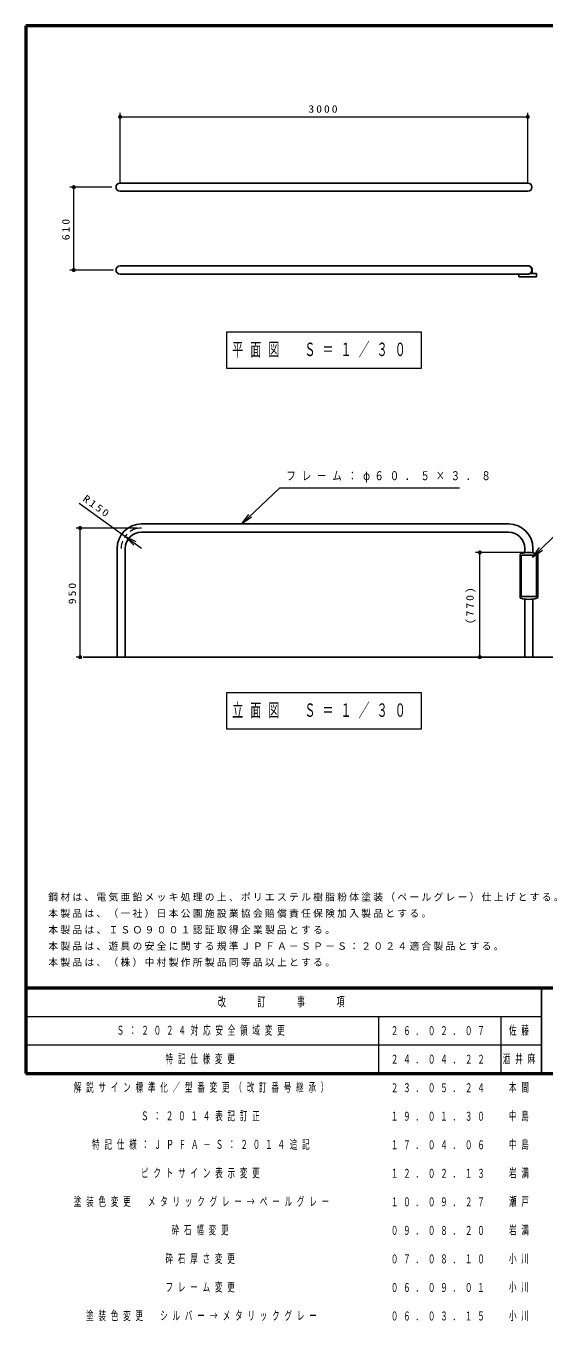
# Model space of a CAD drawing. Units: millimetres on the paper, with parts at other scales. Extents: x -365 to 0, y -61 to 257.
# Drawn here: x -365 to -237.9, y -60.7 to 257 of the extents above; entities that cross this region are included whole.
import ezdxf

# ---------------------------------------------------------------- set-up
doc = ezdxf.new("R2010")
doc.units = ezdxf.units.MM
doc.linetypes.add('USER2', pattern=[6, 3, -1, 1, -1])
doc.layers.add('1_30', color=7, linetype='Continuous', lineweight=25)
doc.layers.add('NAKAMURA図枠', color=7, linetype='Continuous', lineweight=13)
doc.layers.add('99', color=7, linetype='Continuous')
doc.layers.add('CLASS1', color=7, linetype='Continuous')
doc.styles.add('ＭＳ ゴシック', font='')
doc.styles.get('ＭＳ ゴシック').set_extended_font_data('MS Gothic')

# ---------------------------------------------------------------- blocks, each defined once
blk = doc.blocks.new('filled_dot')
at = {"color": 0, "linetype": 'Continuous', "lineweight": -2, "const_width": 1.25}
blk.add_lwpolyline([(-0.625, 0, 1), (0.625, 0, 1)], format="xyb", close=True, dxfattribs=at)
blk = doc.blocks.new('open_arrow')
at = {"color": 0, "linetype": 'Continuous', "lineweight": -2}
blk.add_lwpolyline([(7.5, 1.25), (0, 0), (7.5, -1.25)], dxfattribs=at)

msp = doc.modelspace()

# ---------------------------------------------------------------- linework, layer by layer
at = {"layer": '1_30', "lineweight": 13}
for p, q in [((-341.892, 218.443), (-341.892, 235.675)), ((-241.892, 218.443), (-241.892, 235.675)), ((-341.892, 234.675), (-241.892, 234.675)), ((-343.901, 217.443), (-354.256, 217.443)), ((-353.256, 197.11), (-353.256, 217.443)), ((-343.531, 197.11), (-354.256, 197.11)), ((-315.792, 181.858), (-315.792, 173.058)), ((-267.992, 181.858), (-315.792, 181.858)), ((-267.992, 173.058), (-267.992, 181.858)), ((-315.792, 173.058), (-267.992, 173.058)), ((-336.628, 128.823), (-351.926, 139.844)), ((-312.147, 134.744), (-310.316, 137.173)), ((-312.147, 134.744), (-309.972, 136.811)), ((-337.628, 133.823), (-352.694, 133.823)), ((-351.694, 102.156), (-351.694, 133.823)), ((-309.628, 136.448), (-312.147, 134.744)), ((-242.628, 127.823), (-254.678, 127.823)), ((-253.678, 102.156), (-253.678, 127.823)), ((-240.768, 126.591), (-238.989, 129.059)), ((-240.768, 126.591), (-238.637, 128.703)), ((-238.285, 128.348), (-240.768, 126.591)), ((-351.966, 102.156), (-352.694, 102.156)), ((-315.792, 93.357), (-315.792, 84.557)), ((-267.992, 93.357), (-315.792, 93.357)), ((-267.992, 84.557), (-267.992, 93.357)), ((-315.792, 84.557), (-267.992, 84.557))]:
    msp.add_line(p, q, dxfattribs=at)
at = {"layer": '1_30'}
for p, q in [((-341.892, 218.451), (-241.892, 218.451)), ((-341.892, 216.435), (-241.892, 216.435)), ((-341.892, 198.118), (-241.892, 198.118)), ((-240.884, 196.251), (-240.884, 197.11)), ((-240.817, 196.251), (-240.817, 197.11)), ((-341.892, 196.101), (-241.892, 196.101)), ((-244.059, 195.518), (-244.059, 196.101)), ((-243.959, 195.418), (-239.826, 195.418)), ((-242.165, 196.085), (-242.165, 196.101)), ((-242.165, 196.085), (-241.62, 196.085)), ((-241.62, 196.085), (-241.62, 196.139)), ((-241.62, 196.139), (-241.363, 196.139)), ((-241.363, 196.251), (-241.363, 196.139)), ((-241.363, 196.251), (-239.826, 196.251)), ((-239.726, 195.518), (-239.726, 196.151)), ((-336.628, 134.831), (-246.628, 134.831)), ((-336.628, 132.815), (-246.628, 132.815)), ((-342.636, 128.823), (-342.636, 102.156)), ((-340.619, 128.823), (-340.619, 102.156)), ((-243.794, 116.928), (-243.794, 127.219)), ((-243.311, 127.131), (-239.944, 127.131)), ((-242.636, 128.823), (-242.636, 127.746)), ((-240.619, 128.823), (-240.619, 127.746)), ((-239.461, 116.928), (-239.461, 127.219)), ((-243.478, 117.182), (-243.478, 126.965)), ((-239.778, 117.182), (-239.778, 126.965)), ((-243.311, 117.015), (-239.944, 117.015)), ((-242.636, 116.4), (-242.636, 102.156)), ((-240.619, 116.4), (-240.619, 102.156))]:
    msp.add_line(p, q, dxfattribs=at)
at = {"layer": '1_30', "color": 3}
msp.add_line((-350.966, 102.156), (-232.289, 102.156), dxfattribs=at)
at = {"layer": '1_30', "lineweight": 13}
for points in [[(-312.147, 134.744), (-302.704, 143.715), (-258.606, 143.715)], [(-240.768, 126.591), (-233.558, 133.738), (-176.021, 133.738)]]:
    msp.add_lwpolyline(points, dxfattribs=at)
at = {"layer": '1_30'}
for centre, radius, start, end in [((-341.892, 217.443), 1.008, 90, 270), ((-241.892, 217.443), 1.008, 270, 90), ((-341.892, 197.11), 1.008, 90, 270), ((-241.892, 197.11), 1.075, 0, 110.28421), ((-241.892, 197.11), 1.008, 270, 90), ((-243.959, 195.518), 0.1, 180, 270), ((-239.826, 196.151), 0.1, 0, 90), ((-239.826, 195.518), 0.1, 270, 0), ((-336.628, 128.823), 6.008, 90, 180), ((-246.628, 128.823), 6.008, 0, 90), ((-336.628, 128.823), 3.992, 90, 180), ((-246.628, 128.823), 3.992, 0, 90), ((-243.461, 127.219), 0.333, 106.82645, 180), ((-241.628, 121.157), 6.667, 73.17355, 106.82645), ((-243.311, 126.965), 0.167, 90, 180), ((-239.944, 126.965), 0.167, 0, 90), ((-239.794, 127.219), 0.333, 0, 73.17355), ((-243.461, 116.928), 0.333, 180, 253.17355), ((-241.628, 122.99), 6.667, 253.17355, 286.82645), ((-243.311, 117.182), 0.167, 180, 270), ((-239.944, 117.182), 0.167, 270, 0), ((-239.794, 116.928), 0.333, 286.82645, 0)]:
    msp.add_arc(centre, radius, start, end, dxfattribs=at)
at = {"layer": '1_30', "linetype": 'USER2', "lineweight": 13}
msp.add_arc((-336.628, 128.823), 5, 90, 180, dxfattribs=at)
at = {"layer": 'NAKAMURA図枠', "lineweight": 50}
for p, q in [((-365, 257), (-365, 0)), ((0, 257), (-365, 257)), ((-365, 21), (0, 21)), ((-365, 0), (0, 0))]:
    msp.add_line(p, q, dxfattribs=at)
at = {"layer": 'NAKAMURA図枠', "color": 211, "lineweight": 25}
msp.add_line((-238.5, 21), (-238.5, 0), dxfattribs=at)
at = {"layer": 'NAKAMURA図枠'}
for p, q in [((-365, 14), (-238.5, 14)), ((-278.5, 14), (-278.5, 0)), ((-248.5, 14), (-248.5, 0)), ((-365, 7), (-238.5, 7))]:
    msp.add_line(p, q, dxfattribs=at)

# ---------------------------------------------------------------- block references
at = {"layer": '1_30', "lineweight": 13, "xscale": 0.4, "yscale": 0.4}
msp.add_blockref('filled_dot', (-341.892, 234.675), dxfattribs=at)
for name, p, rotation in [('filled_dot', (-241.892, 234.675), 180), ('filled_dot', (-353.256, 217.443), 270), ('filled_dot', (-353.256, 197.11), 90), ('filled_dot', (-351.694, 133.823), 270), ('open_arrow', (-340.684, 131.746), 324.2), ('filled_dot', (-253.678, 127.823), 270), ('filled_dot', (-351.694, 102.156), 90), ('filled_dot', (-253.678, 102.156), 90)]:
    msp.add_blockref(name, p, dxfattribs=dict(at, rotation=rotation))

# ---------------------------------------------------------------- texts
at = {"layer": '1_30', "style": 'ＭＳ ゴシック'}
for s, insert, char_height, attachment_point in [('\\T1.33;\\W1.15;3000', (-291.892, 235.675), 1.833, 8), ('\\T1.64;\\W0.6;平面図\u3000Ｓ＝１／３０', (-314.392, 177.458), 3.299, 4), ('\\T1.63;\\W0.75;フレーム：φ６０．５×３．８', (-301.111, 146.365), 2.199, 4), ('\\T1.64;\\W0.6;立面図\u3000Ｓ＝１／３０', (-314.392, 88.957), 3.299, 4)]:
    msp.add_mtext(s, dxfattribs=dict(at, insert=insert, char_height=char_height, attachment_point=attachment_point))
at = {"layer": '1_30', "char_height": 1.833, "attachment_point": 8, "style": 'ＭＳ ゴシック'}
for s, insert, rotation in [('\\T1.33;\\W1.15;610', (-354.256, 207.276), 90), ('\\T1.33;\\W1.15;R150', (-348.146, 138.353), 324.232), ('\\T1.33;\\W1.15;950', (-352.694, 117.99), 90), ('\\T1.33;\\W1.15;(770)', (-254.678, 114.99), 90)]:
    msp.add_mtext(s, dxfattribs=dict(at, insert=insert, rotation=rotation))
at = {"layer": '99', "char_height": 2.199, "attachment_point": 4, "style": 'ＭＳ ゴシック'}
for s, insert in [('\\T1.64;\\W0.6;Ｓ：２０２４対応安全領域変更', (-342.75, 10.5)), ('\\T1.64;\\W0.6;２６．０２．０７', (-275.5, 10.5)), ('\\T1.64;\\W0.6;佐藤', (-246.5, 10.5)), ('\\T1.64;\\W0.6;特記仕様変更', (-330.75, 3.5)), ('\\T1.64;\\W0.6;２４．０４．２２', (-275.5, 3.5)), ('\\T1.64;\\W0.6;酒井麻', (-248, 3.5)), ('\\T1.64;\\W0.6;解説サイン標準化／型番変更（改訂番号継承）', (-353.25, -3.5)), ('\\T1.64;\\W0.6;２３．０５．２４', (-275.5, -3.5)), ('\\T1.64;\\W0.6;本間', (-246.5, -3.5)), ('\\T1.64;\\W0.6;Ｓ：２０１４表記訂正', (-336.75, -10.5)), ('\\T1.64;\\W0.6;１９．０１．３０', (-275.5, -10.5)), ('\\T1.64;\\W0.6;中島', (-246.5, -10.5)), ('\\T1.64;\\W0.6;特記仕様：ＪＰＦＡ－Ｓ：２０１４追記', (-348.75, -17.5)), ('\\T1.64;\\W0.6;１７．０４．０６', (-275.5, -17.5)), ('\\T1.64;\\W0.6;中島', (-246.5, -17.5)), ('\\T1.64;\\W0.6;ピクトサイン表示変更', (-336.75, -24.5)), ('\\T1.64;\\W0.6;１２．０２．１３', (-275.5, -24.5)), ('\\T1.64;\\W0.6;岩満', (-246.5, -24.5)), ('\\T1.64;\\W0.6;塗装色変更\u3000メタリックグレー→ペールグレー', (-353.25, -31.5)), ('\\T1.64;\\W0.6;１０．０９．２７', (-275.5, -31.5)), ('\\T1.64;\\W0.6;瀬戸', (-246.5, -31.5)), ('\\T1.64;\\W0.6;砕石幅変更', (-329.25, -38.5)), ('\\T1.64;\\W0.6;０９．０８．２０', (-275.5, -38.5)), ('\\T1.64;\\W0.6;岩満', (-246.5, -38.5)), ('\\T1.64;\\W0.6;砕石厚さ変更', (-330.75, -45.5)), ('\\T1.64;\\W0.6;０７．０８．１０', (-275.5, -45.5)), ('\\T1.64;\\W0.6;小川', (-246.5, -45.5)), ('\\T1.64;\\W0.6;フレーム変更', (-330.75, -52.5)), ('\\T1.64;\\W0.6;０６．０９．０１', (-275.5, -52.5)), ('\\T1.64;\\W0.6;小川', (-246.5, -52.5)), ('\\T1.64;\\W0.6;塗装色変更\u3000シルバー→メタリックグレー', (-350.25, -59.5)), ('\\T1.64;\\W0.6;０６．０３．１５', (-275.5, -59.5)), ('\\T1.64;\\W0.6;小川', (-246.5, -59.5))]:
    msp.add_mtext(s, dxfattribs=dict(at, insert=insert))
at = {"layer": 'CLASS1', "char_height": 1.76, "attachment_point": 7, "style": 'ＭＳ ゴシック'}
for s, insert in [('\\T1.23;鋼材は、電気亜鉛メッキ処理の上、ポリエステル樹脂粉体塗装（ペールグレー）仕上げとする。', (-359.511, 42.166)), ('\\T1.23;本製品は、（一社）日本公園施設業協会賠償責任保険加入製品とする。', (-359.511, 38.166)), ('\\T1.23;本製品は、ＩＳＯ９００１認証取得企業製品とする。', (-359.511, 34.166)), ('\\T1.23;本製品は、遊具の安全に関する規準ＪＰＦＡ－ＳＰ－Ｓ：２０２４適合製品とする。', (-359.511, 30.166)), ('\\T1.23;本製品は、（株）中村製作所製品同等品以上とする。', (-359.511, 26.166))]:
    msp.add_mtext(s, dxfattribs=dict(at, insert=insert))
at = {"layer": 'NAKAMURA図枠', "color": 4, "insert": (-301.75, 17.5), "char_height": 2.346, "attachment_point": 5, "style": 'ＭＳ ゴシック'}
msp.add_mtext('\\T1.64;\\W0.6;改\u3000\u3000訂\u3000\u3000事\u3000\u3000項', dxfattribs=at)

doc.saveas('drawing.dxf')
